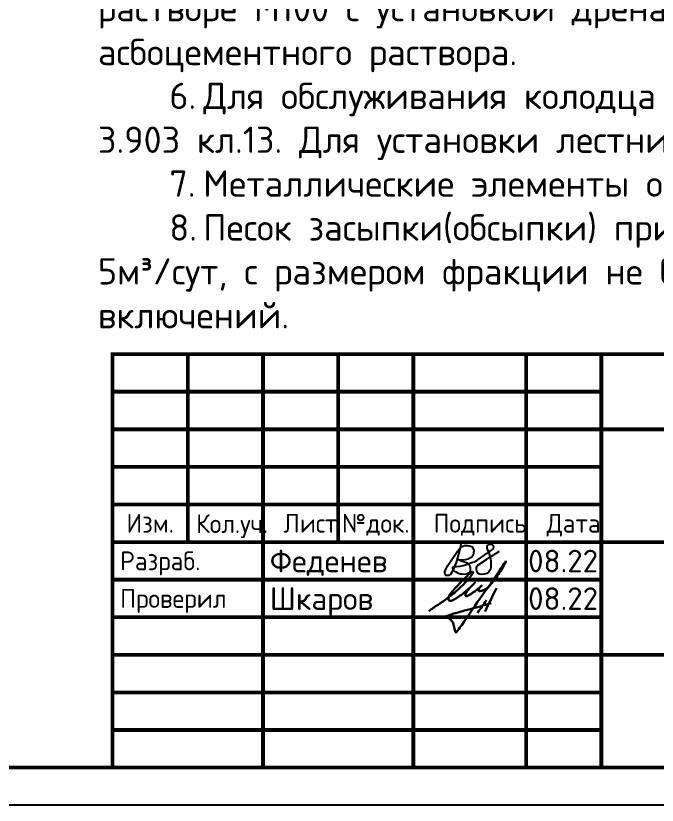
# Model space of a CAD drawing. Header units: millimetres. Extents: x 1601 to 14530, y 1157 to 3820.
# Drawn here: x 9650.6 to 9735.9, y 2825.6 to 2930.6 of the extents above; entities that cross this region are included whole.
import ezdxf
from ezdxf.enums import TextEntityAlignment as Align

# ---------------------------------------------------------------- set-up
doc = ezdxf.new("R2010")
doc.units = ezdxf.units.MM
doc.layers.add('Размер 3.5', color=250, linetype='Continuous', lineweight=35)
doc.layers.add('Размерный', color=4, linetype='Continuous', lineweight=30)
doc.layers.add('рамка', color=7, linetype='Continuous')
doc.styles.add('-ISOCPEUR-', font='isocpeur.TTF')
doc.styles.add('GOST', font='GOST Common.ttf')

# ---------------------------------------------------------------- blocks, each defined once
blk = doc.blocks.new('подпись')
at = {"lineweight": 30}
for points in [[(-0.82, -1.23), (-0.21, -0.8), (0.43, -0.36), (0.86, -0.08), (1.32, 0.25), (2, 0.77), (2.8, 1.4), (3.27, 1.83), (3.84, 2.36), (4.46, 3.07), (5.01, 3.73), (5.08, 3.95), (5.01, 4.03), (4.91, 4), (4.76, 3.88), (4.33, 3.49), (3.4, 2.58), (2.34, 1.43), (1.83, 0.48), (1.87, 0.23), (1.99, 0.16), (2.17, 0.16), (2.41, 0.25), (3.02, 0.6), (3.71, 1.09), (4.34, 1.62), (5.32, 2.55), (4.75, 1.98), (4.27, 1.36), (4.08, 1.05), (4.07, 0.85), (4.11, 0.78), (4.25, 0.78), (4.42, 0.84), (4.78, 1.05), (5.16, 1.3), (5.47, 1.51), (5.72, 1.73), (6.05, 1.99), (6.23, 2.18), (5.94, 1.88), (5.8, 1.63), (5.8, 1.5), (5.89, 1.44), (6.13, 1.46), (6.57, 1.6), (6.9, 1.79), (7.5, 2.39), (8.04, 3.08), (8.61, 3.92), (9.15, 4.76), (9.43, 5.33), (8, 3.26), (6.29, 0.88), (3.58, -3.07), (3.05, -3.8), (2.85, -4.05), (2.49, -2.98), (2.12, -2.39), (1.3, -1.96), (1.02, -2.03), (2.91, -1.44), (4.7, -0.96), (7.51, -0.15)], [(8.19, 1.85), (6.68, -1.27)], [(6.86, 0.23), (5.67, -1.43)]]:
    blk.add_spline(points, degree=3, dxfattribs=at)
blk = doc.blocks.new('Подпись Леха')
at = {"layer": 'рамка'}
blk.add_blockref('подпись', (2.7, 0.11), dxfattribs=at)

msp = doc.modelspace()

# ---------------------------------------------------------------- linework, layer by layer
msp.add_lwpolyline([(9259.4655, 3245.5891), (9853.4655, 3245.5891), (9853.4655, 2825.5891), (9259.4655, 2825.5891)], close=True)
at = {"const_width": 0.5}
msp.add_lwpolyline([(9279.4655, 3240.5891), (9848.4655, 3240.5891), (9848.4655, 2830.5891), (9279.4655, 2830.5891)], close=True, dxfattribs=at)
for points in [[(9663.4655, 2830.5891), (9663.4655, 2885.5891), (9848.4655, 2885.5891)], [(9673.4655, 2885.5891), (9673.4655, 2860.5891)], [(9683.4655, 2885.5891), (9683.4655, 2830.5891)], [(9693.4655, 2885.5891), (9693.4655, 2860.5891)], [(9703.4655, 2885.5891), (9703.4655, 2830.5891)], [(9718.4655, 2885.5891), (9718.4655, 2830.5891)], [(9728.4655, 2885.5891), (9728.4655, 2830.5891)], [(9663.4655, 2880.5891), (9728.4655, 2880.5891)], [(9663.4655, 2875.5891), (9728.4655, 2875.5891)], [(9728.4655, 2875.5891), (9848.4655, 2875.5891)], [(9663.4655, 2870.5891), (9728.4655, 2870.5891)], [(9663.4655, 2865.5891), (9728.4655, 2865.5891)], [(9663.4655, 2860.5891), (9848.4655, 2860.5891)], [(9663.4655, 2855.5891), (9728.4655, 2855.5891)], [(9663.4655, 2850.5891), (9728.4655, 2850.5891)], [(9663.4655, 2845.5891), (9728.4655, 2845.5891)], [(9728.4655, 2845.5891), (9848.4655, 2845.5891)], [(9663.4655, 2840.5891), (9728.4655, 2840.5891)], [(9663.4655, 2835.5891), (9728.4655, 2835.5891)]]:
    msp.add_lwpolyline(points, dxfattribs=at)
msp.add_lwpolyline([(9709.7803, 2860.3375), (9709.6801, 2859.8159), (9709.4715, 2858.9588), (9709.1547, 2857.8778), (9708.6907, 2856.7172), (9708.3719, 2856.2463), (9708.1784, 2856.1471), (9707.9847, 2856.1229), (9707.7958, 2856.1471), (9707.6989, 2856.2585), (9707.6505, 2856.4424), (9707.6553, 2856.6506), (9707.7522, 2856.912), (9708.0555, 2857.4716), (9709.3294, 2859.3859), (9709.8259, 2859.9596), (9710.2758, 2860.1535), (9710.656, 2860.1457), (9711.2223, 2859.9829), (9711.4861, 2859.5099), (9711.4627, 2859.1222), (9711.4055, 2858.8593), (9711.289, 2858.675), (9711.0852, 2858.4906), (9710.7745, 2858.3354), (9710.4154, 2858.2336), (9710.1047, 2858.1753), (9709.8378, 2858.185), (9709.5806, 2858.1944), (9709.3428, 2858.3063), (9709.2852, 2858.3232), (9709.5411, 2858.213), (9709.7481, 2858.1238), (9709.9398, 2858.0558), (9710.2599, 2857.9644), (9710.4856, 2857.8577), (9710.6952, 2857.7586), (9710.8331, 2857.6627), (9710.9846, 2857.3921), (9711.0081, 2857.1422), (9711.0313, 2856.8945), (9710.9768, 2856.6502), (9710.7815, 2856.4316), (9710.5393, 2856.3222), (9710.2423, 2856.291), (9709.9532, 2856.3066), (9709.7096, 2856.3198), (9709.4844, 2856.4237), (9709.2461, 2856.5338), (9709.0628, 2856.6184), (9708.9531, 2856.7205), (9708.8145, 2856.8495), (9708.7304, 2857.0605), (9708.7353, 2857.251), (9708.8478, 2857.3145), (9709.1802, 2857.3487), (9709.6805, 2857.4002), (9710.0894, 2857.4855), (9710.3824, 2857.5466), (9710.632, 2857.6565), (9711.0671, 2857.8129), (9711.5413, 2857.9741), (9711.903, 2858.1451), (9712.1037, 2858.2872), (9712.4019, 2858.4982), (9712.8006, 2858.7805), (9713.1841, 2859.0519), (9713.4816, 2859.2625), (9713.846, 2859.5204), (9714.1003, 2859.7005), (9714.153, 2859.9444), (9714.0983, 2860.1477), (9713.9262, 2860.2571), (9713.6759, 2860.2727), (9713.4255, 2860.2415), (9713.2741, 2860.1484), (9713.2202, 2859.9674), (9713.2496, 2859.767), (9713.323, 2859.5468), (9713.4992, 2859.1507), (9713.69, 2858.6029), (9713.739, 2858.3388), (9713.7536, 2858.0209), (9713.7703, 2857.2841), (9713.7232, 2856.9473), (9713.4803, 2856.6261), (9713.2373, 2856.4146), (9712.9238, 2856.3206), (9712.579, 2856.2736), (9712.2733, 2856.3128), (9712.0382, 2856.4616), (9711.9128, 2856.7201), (9711.8422, 2857.0178), (9711.8814, 2857.2998), (9712.046, 2857.5191), (9713.1903, 2858.2554), (9713.6214, 2858.5609), (9714.4287, 2859.0858), (9714.9027, 2859.3939)])

# ---------------------------------------------------------------- block references
msp.add_blockref('Подпись Леха', (9703.6205, 2852.5127))

# ---------------------------------------------------------------- texts
at = {"style": 'GOST'}
for s, p in [('Изм.', (9668.4655, 2863.0891)), ('Кол.уч.', (9679.3552, 2863.0397)), ('Лист', (9689.7698, 2863.0891)), ('№док.', (9698.4655, 2863.0891)), ('Подпись', (9712.3467, 2863.0891)), ('Дата', (9724.7737, 2863.0891))]:
    msp.add_text(s, height=2.5, dxfattribs=at).set_placement(p, align=Align.MIDDLE_CENTER)
for s, p in [('Разраб.', (9664.4655, 2858.0891)), ('Проверил', (9664.4655, 2853.0891))]:
    msp.add_text(s, height=2.5, dxfattribs=at).set_placement(p, align=Align.MIDDLE_LEFT)
at = {"layer": 'Размер 3.5', "color": 0, "insert": (9661.5134, 2991.6998), "char_height": 3.5, "width": 182.302319, "attachment_point": 1, "style": '-ISOCPEUR-'}
msp.add_mtext('\\pi9.50005;{\\C256;1.^I Разработку котлована под сбросной колодец выполнить в соответствии с СП 45.13330.2012.\\P2.^I Плиту основания сбросного колодца установить на бетонное основание, выложенное на уплотненный слой грунта. На сопряжение нижнего кольца и днища устроить обойму из монолитного бетона М150\\P3.^I Между сборными кольцами  заложить стальные соеденительные элементы поз. 24 по окружности (через 90°), при установке колец друг на друга (по 4штуки на каждый стык).\\P4.^IОтверстия под трубопроводы выполнить алмазным сверлением колец.\\P5.^IСбросной колодец выложить из железобетонных колец на цементном растворе М100 с установкой дренажных труб. Место установки труб заделать асбоцементного раствора.\\P6.^IДля обслуживания колодца под люком установить лестницу Л-1 по серии 3.903 кл.13. Для установки лестниц предусмотреть закладные ∅10А240, L=800мм.\\P\\C7;7.^IМеталлические элементы окрасить в 3 слоя грунт-эмали АнтикорХим\\P\\C256;8.^IПесок засыпки(обсыпки) принять с коэффициентом фильтрации не менее 5м³/сут, с размером фракции не более 5 мм и не содержащим крупных включений.}', dxfattribs=at)
at = {"layer": 'Размерный', "color": 0, "style": '-ISOCPEUR-'}
for s, p in [('Феденев', (9684.3705, 2856.5664)), ('08.22', (9718.7202, 2856.5664)), ('Шкаров', (9684.3705, 2851.5664)), ('08.22', (9718.7202, 2851.5664))]:
    msp.add_text(s, height=3, dxfattribs=at).set_placement(p)

doc.saveas('drawing.dxf')
